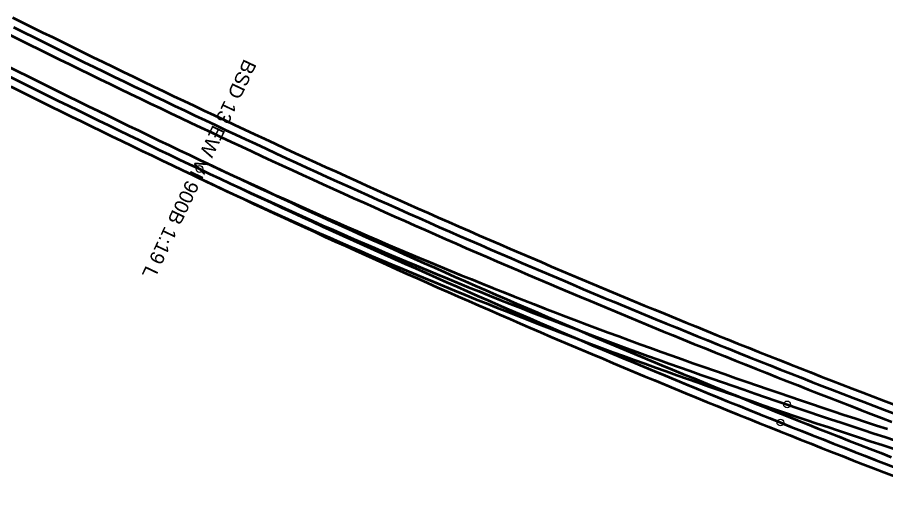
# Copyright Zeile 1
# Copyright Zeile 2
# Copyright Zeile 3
# Model space of a CAD drawing. Header units: millimetres. Extents: x 2688706 to 2690835, y 1254387 to 1255241.
# Drawn here: x 2689137.1 to 2689214.6, y 1254944 to 1254986.7 of the extents above; entities that cross this region are included whole.
import ezdxf

# ---------------------------------------------------------------- set-up
doc = ezdxf.new("R2010")
doc.units = ezdxf.units.MM
for name, color, linetype in [('BS-TR-B-Gleisstrang-LinieGeometrie', 7, 'Continuous'), ('BS-TR-B-Weiche-Kurzbezeichnung', 7, 'Continuous'), ('BS-TR-B-Weiche-PunktGeometrie', 7, 'Continuous'), ('BS-TR-N-Gleisstrang-LinieGeometrie', 7, 'Continuous')]:
    doc.layers.add(name, color=color, linetype=linetype)
doc.styles.add('Style-Arial', font='arial.ttf')

msp = doc.modelspace()

# ---------------------------------------------------------------- linework, layer by layer
at = {"layer": 'BS-TR-B-Gleisstrang-LinieGeometrie', "lineweight": 50}
for points in [[(2689136.782, 1254985.826, 453.209), (2689137.675, 1254985.381, 453.215), (2689138.569, 1254984.937, 453.221), (2689139.462, 1254984.494, 453.227), (2689140.357, 1254984.052, 453.233), (2689141.251, 1254983.611, 453.239), (2689142.147, 1254983.171, 453.245), (2689143.043, 1254982.732, 453.25), (2689143.939, 1254982.294, 453.256), (2689144.836, 1254981.858, 453.262), (2689145.733, 1254981.422, 453.268), (2689146.631, 1254980.987, 453.274), (2689147.529, 1254980.553, 453.28), (2689148.428, 1254980.121, 453.286), (2689149.328, 1254979.689, 453.292), (2689150.228, 1254979.259, 453.298), (2689151.128, 1254978.829, 453.304), (2689152.029, 1254978.4, 453.311), (2689152.93, 1254977.973, 453.318), (2689153.832, 1254977.547, 453.325), (2689154.734, 1254977.121, 453.332), (2689155.637, 1254976.697, 453.339), (2689156.54, 1254976.274, 453.346), (2689157.444, 1254975.851, 453.353), (2689158.348, 1254975.43, 453.36), (2689159.253, 1254975.01, 453.367), (2689160.158, 1254974.591, 453.374), (2689161.064, 1254974.173, 453.381), (2689161.97, 1254973.755, 453.388), (2689162.877, 1254973.339, 453.395), (2689163.784, 1254972.924, 453.402), (2689164.692, 1254972.511, 453.409), (2689165.6, 1254972.098, 453.416), (2689166.508, 1254971.686, 453.423), (2689167.417, 1254971.275, 453.43), (2689168.327, 1254970.865, 453.437), (2689169.237, 1254970.457, 453.444), (2689170.147, 1254970.049, 453.451), (2689171.058, 1254969.642, 453.458), (2689171.97, 1254969.237, 453.465), (2689172.882, 1254968.832, 453.472), (2689173.794, 1254968.429, 453.479), (2689174.707, 1254968.026, 453.486), (2689175.62, 1254967.625, 453.493), (2689176.534, 1254967.225, 453.5), (2689177.448, 1254966.825, 453.507), (2689178.363, 1254966.427, 453.514), (2689179.278, 1254966.03, 453.521), (2689180.193, 1254965.634, 453.528), (2689181.109, 1254965.239, 453.535), (2689182.026, 1254964.845, 453.542), (2689182.943, 1254964.452, 453.549), (2689183.86, 1254964.06, 453.556), (2689184.778, 1254963.669, 453.563), (2689185.696, 1254963.279, 453.57), (2689186.615, 1254962.891, 453.577), (2689187.534, 1254962.503, 453.584), (2689188.453, 1254962.116, 453.591), (2689189.373, 1254961.731, 453.598), (2689190.294, 1254961.346, 453.605), (2689191.215, 1254960.963, 453.612), (2689192.136, 1254960.58, 453.619), (2689193.058, 1254960.199, 453.626), (2689193.98, 1254959.819, 453.633), (2689194.903, 1254959.44, 453.64), (2689195.826, 1254959.062, 453.647), (2689196.75, 1254958.685, 453.654), (2689197.674, 1254958.309, 453.661), (2689198.598, 1254957.934, 453.668), (2689199.523, 1254957.56, 453.675), (2689200.448, 1254957.187, 453.682), (2689201.374, 1254956.815, 453.689), (2689202.3, 1254956.444, 453.697), (2689203.227, 1254956.075, 453.704), (2689204.154, 1254955.706, 453.711), (2689205.081, 1254955.339, 453.718), (2689206.009, 1254954.972, 453.725), (2689206.937, 1254954.607, 453.732), (2689207.866, 1254954.243, 453.739), (2689208.795, 1254953.88, 453.746), (2689209.724, 1254953.517, 453.753), (2689210.654, 1254953.156, 453.76), (2689211.585, 1254952.796, 453.767), (2689212.515, 1254952.437, 453.774), (2689213.447, 1254952.08, 453.781), (2689214.378, 1254951.723, 453.788), (2689215.31, 1254951.367, 453.795)], [(2689136.291, 1254981.508, 453.519), (2689137.184, 1254981.061, 453.527), (2689138.077, 1254980.616, 453.534), (2689138.971, 1254980.172, 453.542), (2689139.865, 1254979.729, 453.549), (2689140.76, 1254979.287, 453.557), (2689141.655, 1254978.845, 453.564), (2689142.55, 1254978.405, 453.572), (2689143.446, 1254977.966, 453.579), (2689144.343, 1254977.528, 453.586), (2689145.24, 1254977.09, 453.594), (2689146.137, 1254976.654, 453.601), (2689147.035, 1254976.219, 453.609), (2689147.934, 1254975.785, 453.616), (2689148.833, 1254975.351, 453.624), (2689149.732, 1254974.919, 453.631), (2689150.632, 1254974.488, 453.639), (2689151.533, 1254974.058, 453.646), (2689152.434, 1254973.628, 453.654), (2689153.335, 1254973.2, 453.661)], [(2689153.335, 1254973.2, 453.661), (2689154.246, 1254972.768, 453.669), (2689155.158, 1254972.338, 453.676), (2689156.071, 1254971.908, 453.684), (2689156.984, 1254971.479, 453.691), (2689157.897, 1254971.051, 453.699), (2689158.811, 1254970.624, 453.706), (2689159.726, 1254970.199, 453.714), (2689160.641, 1254969.774, 453.721), (2689161.556, 1254969.35, 453.729), (2689162.472, 1254968.928, 453.736), (2689163.388, 1254968.506, 453.744), (2689164.305, 1254968.086, 453.751), (2689165.222, 1254967.666, 453.759), (2689166.14, 1254967.248, 453.766), (2689167.058, 1254966.83, 453.774), (2689167.977, 1254966.414, 453.782), (2689168.896, 1254965.998, 453.789), (2689169.815, 1254965.584, 453.797), (2689170.735, 1254965.17, 453.804), (2689171.656, 1254964.758, 453.812), (2689172.577, 1254964.347, 453.819), (2689173.498, 1254963.936, 453.827), (2689174.42, 1254963.527, 453.834), (2689175.343, 1254963.119, 453.842), (2689176.265, 1254962.712, 453.849), (2689177.189, 1254962.306, 453.857), (2689178.112, 1254961.901, 453.864), (2689179.037, 1254961.496, 453.872), (2689179.961, 1254961.093, 453.879), (2689180.886, 1254960.691, 453.887), (2689181.812, 1254960.29, 453.895), (2689182.738, 1254959.891, 453.902), (2689183.664, 1254959.492, 453.91), (2689184.591, 1254959.094, 453.917), (2689185.518, 1254958.697, 453.925), (2689186.446, 1254958.301, 453.932), (2689187.374, 1254957.906, 453.94), (2689188.303, 1254957.513, 453.947), (2689189.232, 1254957.12, 453.955), (2689190.162, 1254956.729, 453.962), (2689191.092, 1254956.338, 453.97), (2689192.022, 1254955.948, 453.977), (2689192.953, 1254955.56, 453.985), (2689193.884, 1254955.173, 453.992), (2689194.816, 1254954.786, 454), (2689195.748, 1254954.401, 454.008), (2689196.681, 1254954.016, 454.015), (2689197.614, 1254953.633, 454.023), (2689198.547, 1254953.251, 454.03), (2689199.481, 1254952.87, 454.038), (2689200.415, 1254952.49, 454.045), (2689201.35, 1254952.111, 454.053), (2689202.285, 1254951.733, 454.06), (2689203.221, 1254951.356, 454.068), (2689204.157, 1254950.98, 454.075), (2689205.093, 1254950.605, 454.083)], [(2689153.335, 1254973.2, 453.661), (2689154.244, 1254972.77, 453.668), (2689155.155, 1254972.341, 453.676), (2689156.067, 1254971.915, 453.683), (2689156.979, 1254971.49, 453.69), (2689157.893, 1254971.068, 453.697), (2689158.807, 1254970.648, 453.704), (2689159.723, 1254970.23, 453.711), (2689160.639, 1254969.814, 453.718), (2689161.556, 1254969.4, 453.725), (2689162.474, 1254968.988, 453.732), (2689163.393, 1254968.578, 453.738), (2689164.313, 1254968.17, 453.745), (2689165.234, 1254967.764, 453.751), (2689166.156, 1254967.36, 453.757), (2689167.079, 1254966.958, 453.764), (2689168.003, 1254966.559, 453.77), (2689168.927, 1254966.161, 453.776), (2689169.852, 1254965.765, 453.782), (2689170.779, 1254965.372, 453.788), (2689171.706, 1254964.981, 453.793), (2689172.634, 1254964.591, 453.799), (2689173.563, 1254964.204, 453.805), (2689174.493, 1254963.819, 453.81), (2689175.423, 1254963.436, 453.815), (2689176.355, 1254963.055, 453.821), (2689177.287, 1254962.676, 453.826), (2689178.22, 1254962.299, 453.831), (2689179.154, 1254961.924, 453.836), (2689180.089, 1254961.552, 453.841), (2689181.025, 1254961.181, 453.846), (2689181.961, 1254960.813, 453.851), (2689182.899, 1254960.446, 453.855), (2689183.837, 1254960.082, 453.86), (2689184.776, 1254959.72, 453.864), (2689185.715, 1254959.36, 453.869), (2689186.656, 1254959.002, 453.873), (2689187.597, 1254958.646, 453.877), (2689188.539, 1254958.292, 453.882), (2689189.482, 1254957.941, 453.886), (2689190.426, 1254957.591, 453.89), (2689191.371, 1254957.244, 453.893), (2689192.316, 1254956.898, 453.897), (2689193.262, 1254956.555, 453.901), (2689194.209, 1254956.214, 453.904), (2689195.156, 1254955.875, 453.908), (2689196.105, 1254955.538, 453.911), (2689197.054, 1254955.203, 453.915), (2689197.054, 1254955.203, 453.915), (2689198.012, 1254954.867, 453.918), (2689198.97, 1254954.532, 453.921), (2689199.929, 1254954.198, 453.925), (2689200.888, 1254953.866, 453.928), (2689201.847, 1254953.534, 453.931), (2689202.807, 1254953.203, 453.934), (2689203.767, 1254952.874, 453.938), (2689204.728, 1254952.545, 453.941), (2689205.689, 1254952.218, 453.944)], [(2689205.689, 1254952.218, 453.944), (2689206.654, 1254951.891, 453.947), (2689207.619, 1254951.565, 453.951), (2689208.585, 1254951.24, 453.954), (2689209.551, 1254950.917, 453.957), (2689210.518, 1254950.595, 453.961), (2689211.485, 1254950.275, 453.964), (2689212.453, 1254949.956, 453.967), (2689213.421, 1254949.639, 453.97), (2689214.39, 1254949.322, 453.974), (2689215.359, 1254949.008, 453.977), (2689216.328, 1254948.695, 453.98), (2689217.298, 1254948.383, 453.983), (2689218.269, 1254948.072, 453.986), (2689219.24, 1254947.763, 453.989), (2689220.211, 1254947.456, 453.992), (2689221.183, 1254947.149, 453.995), (2689222.155, 1254946.845, 453.997), (2689223.128, 1254946.541, 454), (2689224.101, 1254946.239, 454.003)], [(2689205.093, 1254950.605, 454.083), (2689206.035, 1254950.229, 454.09), (2689206.977, 1254949.854, 454.098), (2689207.92, 1254949.48, 454.106), (2689208.863, 1254949.108, 454.113), (2689209.807, 1254948.736, 454.121), (2689210.751, 1254948.366, 454.128), (2689211.695, 1254947.996, 454.136), (2689212.64, 1254947.628, 454.143), (2689213.585, 1254947.26, 454.151), (2689214.531, 1254946.894, 454.159), (2689215.477, 1254946.529, 454.166), (2689216.423, 1254946.165, 454.174), (2689217.37, 1254945.802, 454.181), (2689218.318, 1254945.44, 454.188), (2689219.265, 1254945.079, 454.196), (2689220.213, 1254944.719, 454.203), (2689221.162, 1254944.36, 454.21), (2689222.111, 1254944.002, 454.216)]]:
    msp.add_polyline3d(points, dxfattribs=at)
at = {"layer": 'BS-TR-B-Weiche-PunktGeometrie', "lineweight": 25}
for centre in [(2689153.335, 1254973.2, 453.661), (2689205.689, 1254952.218, 453.944), (2689205.093, 1254950.605, 454.083)]:
    msp.add_circle(centre, 0.3, dxfattribs=at)
at = {"layer": 'BS-TR-N-Gleisstrang-LinieGeometrie', "color": 1, "lineweight": 50, "true_color": 0xff0000}
for points in [[(2689136.687, 1254986.709, 453.147), (2689137.58, 1254986.263, 453.152), (2689138.473, 1254985.819, 453.158), (2689139.367, 1254985.375, 453.164), (2689140.261, 1254984.933, 453.17), (2689141.156, 1254984.491, 453.176), (2689142.052, 1254984.051, 453.182), (2689142.948, 1254983.611, 453.188), (2689143.844, 1254983.173, 453.194), (2689144.741, 1254982.735, 453.2), (2689145.638, 1254982.299, 453.205), (2689146.536, 1254981.864, 453.211), (2689147.434, 1254981.429, 453.217), (2689148.333, 1254980.996, 453.223), (2689149.233, 1254980.564, 453.229), (2689150.133, 1254980.133, 453.235), (2689151.033, 1254979.702, 453.241), (2689151.934, 1254979.273, 453.248), (2689152.835, 1254978.845, 453.255), (2689153.737, 1254978.418, 453.262), (2689154.64, 1254977.992, 453.269), (2689155.542, 1254977.567, 453.276), (2689156.446, 1254977.143, 453.283), (2689157.35, 1254976.72, 453.29), (2689158.254, 1254976.299, 453.297), (2689159.159, 1254975.878, 453.304), (2689160.064, 1254975.458, 453.311), (2689160.97, 1254975.039, 453.318), (2689161.876, 1254974.622, 453.325), (2689162.783, 1254974.205, 453.332), (2689163.69, 1254973.79, 453.339), (2689164.598, 1254973.375, 453.346), (2689165.506, 1254972.961, 453.353), (2689166.415, 1254972.549, 453.36), (2689167.324, 1254972.138, 453.367), (2689168.233, 1254971.727, 453.374), (2689169.143, 1254971.318, 453.381), (2689170.054, 1254970.91, 453.388), (2689170.965, 1254970.503, 453.395), (2689171.876, 1254970.096, 453.402), (2689172.788, 1254969.691, 453.409), (2689173.701, 1254969.287, 453.416), (2689174.614, 1254968.884, 453.423), (2689175.527, 1254968.482, 453.43), (2689176.441, 1254968.081, 453.437), (2689177.355, 1254967.682, 453.444), (2689178.27, 1254967.283, 453.451), (2689179.185, 1254966.885, 453.458), (2689180.1, 1254966.488, 453.465), (2689181.017, 1254966.093, 453.472), (2689181.933, 1254965.698, 453.479), (2689182.85, 1254965.305, 453.486), (2689183.767, 1254964.912, 453.493), (2689184.685, 1254964.521, 453.5), (2689185.604, 1254964.13, 453.508), (2689186.523, 1254963.741, 453.515), (2689187.442, 1254963.353, 453.522), (2689188.362, 1254962.966, 453.529), (2689189.282, 1254962.58, 453.536), (2689190.202, 1254962.195, 453.543), (2689191.123, 1254961.811, 453.55), (2689192.045, 1254961.428, 453.557), (2689192.967, 1254961.046, 453.564), (2689193.889, 1254960.665, 453.571), (2689194.812, 1254960.285, 453.578), (2689195.735, 1254959.907, 453.585), (2689196.659, 1254959.529, 453.592), (2689197.583, 1254959.153, 453.599), (2689198.507, 1254958.777, 453.606), (2689199.432, 1254958.403, 453.613), (2689200.358, 1254958.029, 453.62), (2689201.283, 1254957.657, 453.627), (2689202.21, 1254957.286, 453.634), (2689203.136, 1254956.916, 453.641), (2689204.063, 1254956.547, 453.648), (2689204.991, 1254956.179, 453.655), (2689205.919, 1254955.812, 453.662), (2689206.847, 1254955.446, 453.669), (2689207.776, 1254955.081, 453.676), (2689208.705, 1254954.717, 453.683), (2689209.635, 1254954.355, 453.69), (2689210.565, 1254953.993, 453.697), (2689211.495, 1254953.632, 453.704), (2689212.426, 1254953.273, 453.711), (2689213.358, 1254952.915, 453.718), (2689214.289, 1254952.557, 453.725), (2689215.221, 1254952.201, 453.732)], [(2689136.392, 1254985.185, 453.269), (2689137.286, 1254984.739, 453.275), (2689138.18, 1254984.295, 453.28), (2689139.075, 1254983.851, 453.286), (2689139.971, 1254983.409, 453.292), (2689140.867, 1254982.967, 453.298), (2689141.763, 1254982.527, 453.304), (2689142.66, 1254982.087, 453.31), (2689143.558, 1254981.649, 453.316), (2689144.456, 1254981.211, 453.322), (2689145.354, 1254980.775, 453.328), (2689146.253, 1254980.339, 453.333), (2689147.153, 1254979.905, 453.339), (2689148.053, 1254979.472, 453.345), (2689148.953, 1254979.04, 453.351), (2689149.854, 1254978.608, 453.357), (2689150.756, 1254978.178, 453.363), (2689151.658, 1254977.749, 453.37), (2689152.56, 1254977.321, 453.377), (2689153.463, 1254976.894, 453.384), (2689154.367, 1254976.468, 453.391), (2689155.271, 1254976.043, 453.398), (2689156.175, 1254975.619, 453.405), (2689157.08, 1254975.196, 453.412), (2689157.986, 1254974.774, 453.419), (2689158.891, 1254974.354, 453.426), (2689159.798, 1254973.934, 453.433), (2689160.705, 1254973.515, 453.44), (2689161.612, 1254973.097, 453.447), (2689162.52, 1254972.681, 453.454), (2689163.428, 1254972.265, 453.461), (2689164.337, 1254971.851, 453.468), (2689165.246, 1254971.437, 453.475), (2689166.156, 1254971.025, 453.482), (2689167.066, 1254970.613, 453.489), (2689167.977, 1254970.203, 453.497), (2689168.888, 1254969.794, 453.504), (2689169.8, 1254969.385, 453.511), (2689170.712, 1254968.978, 453.518), (2689171.624, 1254968.572, 453.525), (2689172.538, 1254968.167, 453.532), (2689173.451, 1254967.763, 453.539), (2689174.365, 1254967.36, 453.546), (2689175.279, 1254966.958, 453.553), (2689176.194, 1254966.557, 453.56), (2689177.11, 1254966.157, 453.567), (2689178.026, 1254965.758, 453.574), (2689178.942, 1254965.361, 453.581), (2689179.859, 1254964.964, 453.588), (2689180.776, 1254964.568, 453.595), (2689181.693, 1254964.174, 453.602), (2689182.611, 1254963.78, 453.609), (2689183.53, 1254963.388, 453.616), (2689184.449, 1254962.997, 453.623), (2689185.368, 1254962.606, 453.63), (2689186.288, 1254962.217, 453.637), (2689187.209, 1254961.829, 453.644), (2689188.13, 1254961.442, 453.651), (2689189.051, 1254961.055, 453.658), (2689189.972, 1254960.67, 453.665), (2689190.895, 1254960.286, 453.672), (2689191.817, 1254959.904, 453.679), (2689192.74, 1254959.522, 453.686), (2689193.664, 1254959.141, 453.693), (2689194.587, 1254958.761, 453.7), (2689195.512, 1254958.383, 453.707), (2689196.437, 1254958.005, 453.714), (2689197.362, 1254957.628, 453.721), (2689198.287, 1254957.253, 453.728), (2689199.213, 1254956.879, 453.735), (2689200.14, 1254956.505, 453.742), (2689201.067, 1254956.133, 453.749), (2689201.994, 1254955.762, 453.756), (2689202.922, 1254955.392, 453.763), (2689203.85, 1254955.023, 453.77), (2689204.779, 1254954.655, 453.777), (2689205.708, 1254954.288, 453.784), (2689206.637, 1254953.922, 453.791), (2689207.567, 1254953.557, 453.798), (2689208.497, 1254953.193, 453.805), (2689209.428, 1254952.831, 453.812), (2689210.359, 1254952.469, 453.819), (2689211.291, 1254952.109, 453.826), (2689212.223, 1254951.749, 453.833), (2689213.155, 1254951.391, 453.84), (2689214.088, 1254951.033, 453.847), (2689215.021, 1254950.677, 453.854)], [(2689136.242, 1254982.368, 453.456), (2689137.138, 1254981.92, 453.464), (2689138.034, 1254981.473, 453.471), (2689138.931, 1254981.027, 453.479), (2689139.828, 1254980.582, 453.486), (2689140.725, 1254980.137, 453.494), (2689141.623, 1254979.694, 453.501), (2689142.522, 1254979.252, 453.509), (2689143.421, 1254978.811, 453.516), (2689144.32, 1254978.371, 453.524), (2689145.22, 1254977.932, 453.531), (2689146.12, 1254977.494, 453.539), (2689147.021, 1254977.056, 453.546), (2689147.923, 1254976.62, 453.554), (2689148.825, 1254976.185, 453.561), (2689149.727, 1254975.751, 453.569), (2689150.63, 1254975.318, 453.576), (2689151.533, 1254974.886, 453.584), (2689152.437, 1254974.455, 453.591), (2689153.342, 1254974.025, 453.599), (2689154.246, 1254973.596, 453.606), (2689155.152, 1254973.167, 453.614), (2689156.057, 1254972.74, 453.621), (2689156.964, 1254972.314, 453.629), (2689157.87, 1254971.889, 453.636), (2689158.777, 1254971.465, 453.643), (2689159.685, 1254971.042, 453.651), (2689160.593, 1254970.62, 453.658), (2689161.502, 1254970.199, 453.666), (2689162.411, 1254969.779, 453.673), (2689163.32, 1254969.36, 453.681), (2689164.23, 1254968.942, 453.688), (2689165.141, 1254968.525, 453.696), (2689166.052, 1254968.109, 453.703), (2689166.963, 1254967.694, 453.711), (2689167.875, 1254967.28, 453.718), (2689168.787, 1254966.867, 453.726), (2689169.7, 1254966.456, 453.733), (2689170.613, 1254966.045, 453.741), (2689171.527, 1254965.635, 453.748), (2689172.441, 1254965.226, 453.756), (2689173.356, 1254964.818, 453.763), (2689174.271, 1254964.411, 453.771), (2689175.186, 1254964.006, 453.778), (2689176.102, 1254963.601, 453.786), (2689177.019, 1254963.197, 453.793), (2689177.935, 1254962.794, 453.801), (2689178.853, 1254962.393, 453.808), (2689179.77, 1254961.992, 453.816), (2689180.689, 1254961.592, 453.823), (2689181.607, 1254961.194, 453.831), (2689182.526, 1254960.796, 453.838), (2689183.446, 1254960.4, 453.846), (2689184.366, 1254960.004, 453.853), (2689185.286, 1254959.609, 453.861), (2689186.207, 1254959.216, 453.868), (2689187.128, 1254958.823, 453.876), (2689188.05, 1254958.432, 453.883), (2689188.972, 1254958.042, 453.891), (2689189.895, 1254957.652, 453.898), (2689190.818, 1254957.264, 453.905), (2689191.741, 1254956.876, 453.913), (2689192.665, 1254956.49, 453.92), (2689193.589, 1254956.105, 453.928), (2689194.514, 1254955.721, 453.935), (2689195.439, 1254955.337, 453.943), (2689196.365, 1254954.955, 453.95), (2689197.291, 1254954.574, 453.958), (2689198.217, 1254954.194, 453.965), (2689199.144, 1254953.815, 453.973), (2689200.071, 1254953.437, 453.98), (2689200.999, 1254953.06, 453.988), (2689201.927, 1254952.684, 453.995), (2689202.856, 1254952.309, 454.003), (2689203.785, 1254951.935, 454.01), (2689204.714, 1254951.562, 454.018), (2689205.644, 1254951.19, 454.025), (2689206.574, 1254950.819, 454.033), (2689207.505, 1254950.449, 454.04), (2689208.436, 1254950.081, 454.048), (2689209.367, 1254949.713, 454.055), (2689210.299, 1254949.346, 454.063), (2689211.231, 1254948.98, 454.07), (2689212.164, 1254948.616, 454.078), (2689213.097, 1254948.252, 454.085), (2689214.03, 1254947.89, 454.093), (2689214.964, 1254947.528, 454.1)], [(2689136.524, 1254980.555, 453.584), (2689137.42, 1254980.108, 453.592), (2689138.316, 1254979.662, 453.599), (2689139.213, 1254979.217, 453.607), (2689140.11, 1254978.774, 453.614), (2689141.008, 1254978.331, 453.621), (2689141.906, 1254977.889, 453.629), (2689142.804, 1254977.448, 453.636), (2689143.704, 1254977.008, 453.644), (2689144.603, 1254976.569, 453.651), (2689145.503, 1254976.131, 453.659), (2689146.404, 1254975.694, 453.666), (2689147.305, 1254975.258, 453.674), (2689148.206, 1254974.823, 453.681), (2689149.109, 1254974.389, 453.689), (2689150.011, 1254973.957, 453.696), (2689150.914, 1254973.525, 453.704), (2689151.817, 1254973.094, 453.711), (2689152.721, 1254972.664, 453.719), (2689153.626, 1254972.235, 453.726), (2689154.531, 1254971.807, 453.733), (2689155.436, 1254971.38, 453.741), (2689156.342, 1254970.954, 453.748), (2689157.248, 1254970.529, 453.756), (2689158.155, 1254970.106, 453.763), (2689159.062, 1254969.683, 453.771), (2689159.97, 1254969.261, 453.778), (2689160.878, 1254968.84, 453.786), (2689161.787, 1254968.42, 453.793), (2689162.696, 1254968.001, 453.801), (2689163.606, 1254967.584, 453.808), (2689164.516, 1254967.167, 453.816), (2689165.426, 1254966.751, 453.823), (2689166.337, 1254966.336, 453.831), (2689167.249, 1254965.923, 453.838), (2689168.161, 1254965.51, 453.845), (2689169.073, 1254965.098, 453.853), (2689169.986, 1254964.687, 453.86), (2689170.899, 1254964.278, 453.868), (2689171.813, 1254963.869, 453.875), (2689172.727, 1254963.461, 453.883), (2689173.642, 1254963.055, 453.89), (2689174.557, 1254962.649, 453.898), (2689175.472, 1254962.244, 453.905), (2689176.388, 1254961.841, 453.913), (2689177.305, 1254961.438, 453.92), (2689178.222, 1254961.037, 453.928), (2689179.139, 1254960.636, 453.935), (2689180.057, 1254960.237, 453.943), (2689180.975, 1254959.838, 453.95), (2689181.894, 1254959.441, 453.957), (2689182.813, 1254959.044, 453.965), (2689183.732, 1254958.649, 453.972), (2689184.652, 1254958.254, 453.98), (2689185.573, 1254957.861, 453.987), (2689186.493, 1254957.469, 453.995), (2689187.415, 1254957.077, 454.002), (2689188.336, 1254956.687, 454.01), (2689189.259, 1254956.298, 454.017), (2689190.181, 1254955.909, 454.025), (2689191.104, 1254955.522, 454.032), (2689192.028, 1254955.136, 454.04), (2689192.952, 1254954.751, 454.047), (2689193.876, 1254954.366, 454.055), (2689194.801, 1254953.983, 454.062), (2689195.726, 1254953.601, 454.069), (2689196.651, 1254953.22, 454.077), (2689197.577, 1254952.84, 454.084), (2689198.504, 1254952.461, 454.092), (2689199.431, 1254952.083, 454.099), (2689200.358, 1254951.706, 454.107), (2689201.286, 1254951.33, 454.114), (2689202.214, 1254950.955, 454.122), (2689203.142, 1254950.581, 454.129), (2689204.071, 1254950.208, 454.137), (2689205, 1254949.837, 454.144), (2689205.93, 1254949.466, 454.152), (2689206.86, 1254949.096, 454.159), (2689207.791, 1254948.727, 454.167), (2689208.722, 1254948.36, 454.174), (2689209.653, 1254947.993, 454.181), (2689210.585, 1254947.627, 454.189), (2689211.517, 1254947.263, 454.196), (2689212.45, 1254946.899, 454.204), (2689213.383, 1254946.537, 454.211), (2689214.316, 1254946.175, 454.218), (2689215.25, 1254945.815, 454.225)], [(2689153.655, 1254973.875, 453.601), (2689154.563, 1254973.446, 453.609), (2689155.473, 1254973.018, 453.616), (2689156.383, 1254972.592, 453.623), (2689157.294, 1254972.169, 453.631), (2689158.206, 1254971.747, 453.638), (2689159.119, 1254971.328, 453.645), (2689160.033, 1254970.91, 453.652), (2689160.947, 1254970.495, 453.658), (2689161.863, 1254970.081, 453.665), (2689162.78, 1254969.67, 453.672), (2689163.697, 1254969.261, 453.678), (2689164.616, 1254968.853, 453.685), (2689165.535, 1254968.448, 453.691), (2689166.456, 1254968.045, 453.697), (2689167.377, 1254967.644, 453.704), (2689168.299, 1254967.245, 453.71), (2689169.222, 1254966.848, 453.716), (2689170.146, 1254966.453, 453.722), (2689171.07, 1254966.06, 453.728), (2689171.996, 1254965.67, 453.733), (2689172.923, 1254965.281, 453.739), (2689173.85, 1254964.894, 453.745), (2689174.778, 1254964.51, 453.75), (2689175.707, 1254964.127, 453.756), (2689176.637, 1254963.747, 453.761), (2689177.568, 1254963.369, 453.766), (2689178.5, 1254962.992, 453.771), (2689179.432, 1254962.618, 453.776), (2689180.365, 1254962.246, 453.781), (2689181.3, 1254961.876, 453.786), (2689182.234, 1254961.509, 453.791), (2689183.17, 1254961.143, 453.795), (2689184.107, 1254960.779, 453.8), (2689185.044, 1254960.417, 453.805), (2689185.982, 1254960.058, 453.809), (2689186.921, 1254959.701, 453.813), (2689187.861, 1254959.345, 453.818), (2689188.802, 1254958.992, 453.822), (2689189.743, 1254958.641, 453.826), (2689190.685, 1254958.292, 453.83), (2689191.628, 1254957.945, 453.834), (2689192.572, 1254957.601, 453.837), (2689193.517, 1254957.258, 453.841), (2689194.462, 1254956.917, 453.845), (2689195.408, 1254956.579, 453.848), (2689196.355, 1254956.243, 453.852), (2689197.302, 1254955.908, 453.855), (2689197.302, 1254955.908, 453.855), (2689198.259, 1254955.573, 453.858), (2689199.217, 1254955.238, 453.862), (2689200.175, 1254954.904, 453.865), (2689201.133, 1254954.572, 453.868), (2689202.091, 1254954.241, 453.871), (2689203.05, 1254953.91, 453.875), (2689204.01, 1254953.581, 453.878), (2689204.969, 1254953.253, 453.881), (2689205.93, 1254952.926, 453.884), (2689205.93, 1254952.926, 453.884), (2689206.893, 1254952.599, 453.888), (2689207.858, 1254952.273, 453.891), (2689208.823, 1254951.949, 453.894), (2689209.788, 1254951.626, 453.898), (2689210.754, 1254951.305, 453.901), (2689211.72, 1254950.985, 453.904), (2689212.686, 1254950.666, 453.907), (2689213.654, 1254950.349, 453.91), (2689214.621, 1254950.033, 453.913)], [(2689153.014, 1254972.525, 453.721), (2689153.925, 1254972.093, 453.728), (2689154.838, 1254971.664, 453.736), (2689155.751, 1254971.237, 453.743), (2689156.665, 1254970.812, 453.75), (2689157.58, 1254970.389, 453.757), (2689158.496, 1254969.968, 453.764), (2689159.413, 1254969.549, 453.771), (2689160.331, 1254969.133, 453.778), (2689161.249, 1254968.718, 453.785), (2689162.169, 1254968.305, 453.791), (2689163.09, 1254967.894, 453.798), (2689164.011, 1254967.486, 453.804), (2689164.934, 1254967.079, 453.811), (2689165.857, 1254966.675, 453.817), (2689166.781, 1254966.272, 453.823), (2689167.707, 1254965.872, 453.829), (2689168.633, 1254965.474, 453.835), (2689169.56, 1254965.078, 453.841), (2689170.487, 1254964.684, 453.847), (2689171.416, 1254964.291, 453.853), (2689172.346, 1254963.902, 453.859), (2689173.276, 1254963.514, 453.864), (2689174.207, 1254963.128, 453.87), (2689175.14, 1254962.744, 453.875), (2689176.073, 1254962.362, 453.88), (2689177.007, 1254961.983, 453.886), (2689177.941, 1254961.605, 453.891), (2689178.877, 1254961.23, 453.896), (2689179.813, 1254960.857, 453.901), (2689180.751, 1254960.486, 453.906), (2689181.689, 1254960.117, 453.91), (2689182.627, 1254959.75, 453.915), (2689183.567, 1254959.385, 453.92), (2689184.508, 1254959.022, 453.924), (2689185.449, 1254958.661, 453.929), (2689186.391, 1254958.303, 453.933), (2689187.334, 1254957.946, 453.937), (2689188.278, 1254957.592, 453.941), (2689189.222, 1254957.24, 453.945), (2689190.168, 1254956.889, 453.949), (2689191.114, 1254956.541, 453.953), (2689192.061, 1254956.196, 453.957), (2689193.008, 1254955.852, 453.961), (2689193.957, 1254955.51, 453.964), (2689194.906, 1254955.171, 453.968), (2689195.856, 1254954.833, 453.971), (2689196.806, 1254954.498, 453.975), (2689196.806, 1254954.498, 453.975), (2689197.765, 1254954.162, 453.978), (2689198.724, 1254953.826, 453.981), (2689199.684, 1254953.492, 453.984), (2689200.643, 1254953.159, 453.988), (2689201.604, 1254952.827, 453.991), (2689202.564, 1254952.496, 453.994), (2689203.525, 1254952.166, 453.997), (2689204.486, 1254951.838, 454.001), (2689205.448, 1254951.51, 454.004), (2689205.448, 1254951.51, 454.004), (2689206.414, 1254951.182, 454.007), (2689207.38, 1254950.856, 454.011), (2689208.347, 1254950.531, 454.014), (2689209.315, 1254950.208, 454.017), (2689210.282, 1254949.886, 454.02), (2689211.251, 1254949.565, 454.024), (2689212.22, 1254949.246, 454.027), (2689213.189, 1254948.928, 454.03), (2689214.158, 1254948.612, 454.033), (2689215.129, 1254948.297, 454.036)]]:
    msp.add_polyline3d(points, dxfattribs=at)

# ---------------------------------------------------------------- texts
at = {"layer": 'BS-TR-B-Weiche-Kurzbezeichnung', "lineweight": 50, "style": 'Style-Arial'}
msp.add_text('BSD 13 EW VI 900B 1:19 L', height=1.25, rotation=244.61801, dxfattribs=at).set_placement((2689157.329, 1254983.076, 453.661))

doc.saveas('drawing.dxf')
